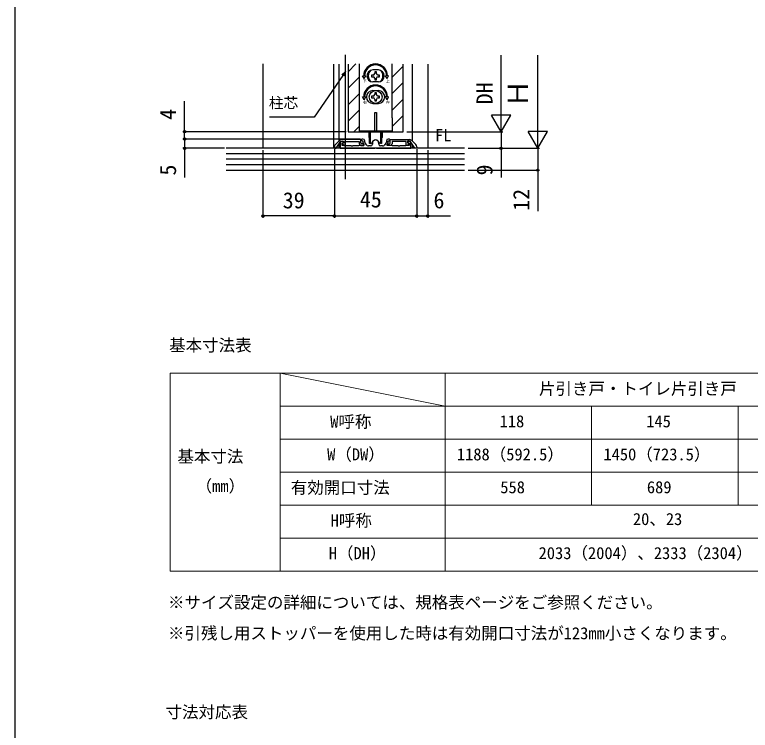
# Model space of a CAD drawing. Units: millimetres, scale not verified. Extents: x -525 to 525, y -783 to 779.
# Drawn here: x -525 to -123.5, y -398.4 to -7.5 of the extents above; entities that cross this region are included whole.
import ezdxf
from ezdxf.enums import TextEntityAlignment as Align

# ---------------------------------------------------------------- set-up
doc = ezdxf.new("R2010")
doc.units = ezdxf.units.MM
doc.header["$LTSCALE"] = 4
doc.layers.add('0-1_TABLE1', color=7, linetype='Continuous', lineweight=18)
for name, color, linetype in [('0-2_USER1', 3, 'Continuous'), ('0-3_YKK_11', 7, 'Continuous'), ('0-5_YKK_12', 2, 'Continuous'), ('0-6_YKK_13', 4, 'Continuous'), ('0-8_YKK_D', 6, 'Continuous'), ('0-9_YKK_ZWAK', 7, 'Continuous'), ('0-A_YSS_K', 3, 'Continuous')]:
    doc.layers.add(name, color=color, linetype=linetype)
doc.styles.add('ＭＳ ゴシック', font='')
doc.styles.get('ＭＳ ゴシック').set_extended_font_data('MS Gothic')

msp = doc.modelspace()

# ---------------------------------------------------------------- linework, layer by layer
at = {"layer": '0-1_TABLE1'}
for p, q in [((-440.095, -203.354), (-50.095, -203.354)), ((-440.095, -203.354), (-440.095, -311.354)), ((-380.095, -203.354), (-290.095, -221.354)), ((-380.095, -203.354), (-380.095, -311.354)), ((-290.095, -203.354), (-290.095, -311.354)), ((-380.095, -221.354), (-50.095, -221.354)), ((-210.095, -221.354), (-210.095, -275.354)), ((-130.095, -221.354), (-130.095, -275.354)), ((-380.095, -239.354), (-50.095, -239.354)), ((-380.095, -257.354), (-50.095, -257.354)), ((-380.095, -275.354), (-50.095, -275.354)), ((-380.095, -293.354), (-50.095, -293.354)), ((-440.095, -311.354), (-50.095, -311.354))]:
    msp.add_line(p, q, dxfattribs=at)
at = {"layer": '0-3_YKK_11'}
for p, q in [((-347.787, -76.184), (-349.915, -78.313)), ((-336.001, -75.598), (-346.373, -75.598)), ((-320, -75.598), (-309.629, -75.598)), ((-308.214, -76.184), (-306.086, -78.313)), ((-347.301, -77.798), (-347.301, -80.4)), ((-333.901, -77.02), (-333.901, -76.4)), ((-332.599, -78.864), (-333.648, -77.684)), ((-330.701, -79.2), (-331.851, -79.2)), ((-329.701, -77.6), (-329.701, -78.2)), ((-326.301, -78.2), (-326.301, -77.6)), ((-324.15, -79.2), (-325.301, -79.2)), ((-322.353, -77.684), (-323.402, -78.864)), ((-322.101, -76.4), (-322.101, -77.02))]:
    msp.add_line(p, q, dxfattribs=at)
for points in [[(-350.501, -79.727), (-350.501, -80.298), (-349.501, -80.298), (-346.901, -76.598), (-345.501, -76.598), (-345.501, -77.506), (-346.169, -77.75), (-345.365, -78.898), (-344.701, -78.898), (-344.701, -76.798), (-337.001, -76.798), (-337.001, -77.981), (-336.084, -78.898), (-334.401, -78.898), (-334.401, -78.098), (-335.47, -78.098), (-336.001, -77.567), (-336.001, -75.598)], [(-334.901, -75.4), (-335.401, -75.4), (-335.901, -75.9), (-335.401, -76.4), (-334.901, -76.4), (-334.901, -77.02)], [(-305.5, -79.727), (-305.5, -80.298), (-306.5, -80.298), (-309.1, -76.598), (-310.5, -76.598), (-310.5, -77.506), (-309.832, -77.75), (-310.637, -78.898), (-311.3, -78.898), (-311.3, -76.798), (-319, -76.798), (-319, -77.981), (-319.917, -78.898), (-321.6, -78.898), (-321.6, -78.098), (-320.532, -78.098), (-320, -77.567), (-320, -75.598)], [(-321.101, -77.02), (-321.101, -76.4), (-320.601, -76.4), (-320.101, -75.9), (-320.601, -75.4), (-321.101, -75.4)], [(-347.301, -80.4), (-328.459, -80.4), (-328.276, -80.28), (-327.726, -80.28), (-327.542, -80.4), (-308.701, -80.4), (-308.701, -77.798)], [(-334.395, -78.349), (-334.239, -78.524), (-334.408, -78.9), (-337.001, -78.9), (-337.26, -79.05), (-337.52, -79.2), (-340.342, -79.2), (-340.526, -79.32), (-341.076, -79.32), (-341.259, -79.2), (-344.081, -79.2), (-344.341, -79.05), (-344.601, -78.9), (-346.301, -78.9), (-346.301, -77.728), (-345.616, -77.479), (-345.958, -76.54), (-346.577, -76.765)], [(-309.424, -76.765), (-310.043, -76.54), (-310.385, -77.479), (-309.701, -77.728), (-309.701, -78.9), (-311.401, -78.9), (-311.66, -79.05), (-311.92, -79.2), (-314.742, -79.2), (-314.926, -79.32), (-315.476, -79.32), (-315.659, -79.2), (-318.481, -79.2), (-318.741, -79.05), (-319.001, -78.9), (-321.593, -78.9), (-321.762, -78.524), (-321.606, -78.349)]]:
    msp.add_lwpolyline(points, dxfattribs=at)
for centre, radius, start, end in [((-346.373, -77.598), 2, 90, 134.99999), ((-334.901, -76.4), 1, 0.00001, 89.99999), ((-328.001, -77.6), 1.7, 359.99999, 180.00001), ((-321.101, -76.4), 1, 90.00001, 179.99999), ((-309.629, -77.598), 2, 45.00001, 90), ((-348.501, -79.727), 2, 135.00001, 180), ((-346.201, -77.798), 1.1, 110.00001, 179.99998), ((-332.901, -77.02), 2, 180.00001, 221.63353), ((-332.901, -77.02), 1, 180.00003, 221.63355), ((-331.851, -78.2), 1, 221.63354, 270), ((-330.701, -78.2), 1, 270.00001, 359.99999), ((-325.301, -78.2), 1, 180.00001, 269.99999), ((-324.15, -78.2), 1, 270, 318.36646), ((-323.101, -77.02), 1, 318.36645, 359.99997), ((-323.101, -77.02), 2, 318.36647, 359.99999), ((-309.801, -77.798), 1.1, 0.00002, 69.99999), ((-307.5, -79.727), 2, 360, 44.99999)]:
    msp.add_arc(centre, radius, start, end, dxfattribs=at)
at = {"layer": '0-5_YKK_12'}
for p, q in [((-344.506, -97.4), (-344.5, -29.41)), ((-389.5, -34.4), (-389.5, -80.4)), ((-351, -34.413), (-351, -80.4)), ((-348, -34.413), (-348, -76.398)), ((-343.001, -38.684), (-338.72, -34.403)), ((-343.001, -34.413), (-343.001, -71.4)), ((-319.001, -41.625), (-313.001, -35.625)), ((-308, -34.413), (-308, -76.399)), ((-299.5, -34.413), (-299.5, -80.4)), ((-343.001, -47.664), (-337.001, -41.664)), ((-319.001, -50.605), (-313.001, -44.605)), ((-343.001, -56.644), (-337.001, -50.644)), ((-319.001, -59.585), (-313.001, -53.585)), ((-343.001, -65.625), (-337.001, -59.625)), ((-319.001, -68.565), (-313.001, -62.565)), ((-339.796, -71.4), (-337.001, -68.605)), ((-348, -78.162), (-348, -80.4)), ((-308, -78.164), (-308, -80.4))]:
    msp.add_line(p, q, dxfattribs=at)
msp.add_lwpolyline([(-343.001, -71.4), (-313.001, -71.4), (-313.001, -34.413)], dxfattribs=at)
at = {"layer": '0-6_YKK_13'}
for p, q in [((-337.001, -34.4), (-337.001, -63.9)), ((-319.001, -63.9), (-319.001, -34.4)), ((-326.501, -37.65), (-329.501, -37.65)), ((-328.441, -38.7), (-328.441, -39.58)), ((-327.561, -38.7), (-328.441, -38.7)), ((-327.561, -39.58), (-327.561, -38.7)), ((-335.117, -40.9), (-334.501, -40.9)), ((-334.251, -42.4), (-335.117, -40.9)), ((-334.251, -42.4), (-333.385, -40.9)), ((-334.001, -40.9), (-333.385, -40.9)), ((-329.321, -40.46), (-330.201, -40.46)), ((-330.201, -40.46), (-330.201, -41.34)), ((-330.201, -41.34), (-329.321, -41.34)), ((-326.501, -44.15), (-329.501, -44.15)), ((-328.441, -42.22), (-328.441, -43.1)), ((-328.441, -43.1), (-327.561, -43.1)), ((-327.561, -43.1), (-327.561, -42.22)), ((-325.801, -40.46), (-326.681, -40.46)), ((-326.681, -41.34), (-325.801, -41.34)), ((-325.801, -41.34), (-325.801, -40.46)), ((-322.001, -40.9), (-322.617, -40.9)), ((-321.751, -42.4), (-322.617, -40.9)), ((-329.321, -51.96), (-330.201, -51.96)), ((-330.201, -51.96), (-330.201, -52.84)), ((-329.501, -48.9), (-326.501, -48.9)), ((-328.441, -50.2), (-328.441, -51.08)), ((-327.561, -50.2), (-328.441, -50.2)), ((-327.561, -51.08), (-327.561, -50.2)), ((-325.801, -51.96), (-326.681, -51.96)), ((-325.801, -52.84), (-325.801, -51.96)), ((-335.117, -52.4), (-334.501, -52.4)), ((-334.251, -53.9), (-335.117, -52.4)), ((-334.251, -53.9), (-333.385, -52.4)), ((-334.001, -52.4), (-333.385, -52.4)), ((-330.201, -52.84), (-329.321, -52.84)), ((-329.501, -55.9), (-326.501, -55.9)), ((-328.441, -53.72), (-328.441, -54.6)), ((-328.441, -54.6), (-327.561, -54.6)), ((-327.561, -54.6), (-327.561, -53.72)), ((-326.681, -52.84), (-325.801, -52.84)), ((-321.751, -53.9), (-322.617, -52.4)), ((-322.001, -52.4), (-322.617, -52.4)), ((-321.751, -53.9), (-320.885, -52.4)), ((-320.885, -52.4), (-321.501, -52.4)), ((-337.001, -63.9), (-337.001, -71.4)), ((-328.501, -60.9), (-327.501, -60.9)), ((-328.501, -71.1), (-328.501, -60.9)), ((-327.501, -60.9), (-327.501, -71.1)), ((-337.001, -70.9), (-319.001, -70.9)), ((-331.501, -74.648), (-331.501, -71.4)), ((-331.251, -77.9), (-331.251, -71.4)), ((-330.851, -77.9), (-330.851, -71.4)), ((-327.501, -71.1), (-328.501, -71.1)), ((-325.151, -77.9), (-325.151, -71.4)), ((-324.501, -71.4), (-324.501, -74.648)), ((-331.253, -74.944), (-331.251, -74.944)), ((-331.251, -74.9), (-331.251, -77.9)), ((-324.751, -77.9), (-324.751, -74.9)), ((-324.751, -74.944), (-324.748, -74.944)), ((-330.851, -77.9), (-331.251, -77.9)), ((-330.851, -77.9), (-330.231, -77.674)), ((-325.151, -77.9), (-325.77, -77.674))]:
    msp.add_line(p, q, dxfattribs=at)
for points in [[(-321.751, -42.4), (-320.885, -40.9), (-321.501, -40.9)], [(-319.001, -63.9), (-319.001, -71.4), (-337.001, -71.4)], [(-324.751, -71.4), (-324.751, -77.9), (-325.151, -77.9)]]:
    msp.add_lwpolyline(points, dxfattribs=at)
msp.add_circle((-328.001, -52.4), 3.5, dxfattribs=at)
for centre, radius, start, end in [((-328.001, -40.9), 6.5, 0, 180), ((-328.001, -40.9), 6, 0, 180), ((-329.501, -40.9), 3.25, 90, 270), ((-328.001, -40.9), 4, 129.83844, 230.16156), ((-329.321, -39.58), 0.88, 270, 0), ((-326.681, -39.58), 0.88, 180, 270), ((-326.501, -40.9), 3.25, 270, 90), ((-328.001, -40.9), 4, 309.83844, 50.16156), ((-329.321, -42.22), 0.88, 0, 90), ((-326.681, -42.22), 0.88, 90, 180), ((-328.001, -52.4), 6.5, 0, 180), ((-328.001, -52.4), 6, 0, 180), ((-329.501, -52.4), 3.5, 90, 270), ((-329.321, -51.08), 0.88, 270, 0), ((-326.681, -51.08), 0.88, 180, 270), ((-326.501, -52.4), 3.5, 270, 90), ((-329.321, -53.72), 0.88, 0, 90), ((-326.681, -53.72), 0.88, 90, 180), ((-331.201, -74.648), 0.3, 180, 260), ((-328.001, -77.9), 2, 16.15012, 163.84988), ((-324.801, -74.648), 0.3, 280, 0), ((-330.402, -77.205), 0.5, 290, 343.84988), ((-325.599, -77.205), 0.5, 196.15012, 250)]:
    msp.add_arc(centre, radius, start, end, dxfattribs=at)
at = {"layer": '0-8_YKK_D'}
for p, q in [((-259.5, -60.9), (-259.5, -29.554)), ((-239.5, -69.9), (-239.5, -29.554)), ((-432.287, -71.4), (-432.287, -54.732)), ((-259.5, -71.4), (-259.5, -53.213)), ((-259.5, -71.4), (-264.75, -62.307)), ((-254.25, -62.307), (-264.75, -62.307)), ((-259.5, -71.4), (-254.25, -62.307)), ((-239.5, -80.4), (-239.5, -62.213)), ((-344.001, -71.4), (-433.287, -71.4)), ((-432.287, -75.4), (-432.287, -71.4)), ((-311.001, -71.4), (-258.5, -71.4)), ((-295.55, -71.4), (-258.5, -71.4)), ((-239.5, -80.4), (-244.75, -71.307)), ((-234.25, -71.307), (-244.75, -71.307)), ((-239.5, -80.4), (-234.25, -71.307)), ((-336.401, -75.4), (-433.287, -75.4)), ((-336.401, -75.4), (-433.287, -75.4)), ((-432.287, -75.4), (-432.287, -77.95)), ((-410.5, -80.4), (-433.287, -80.4)), ((-389.5, -81.4), (-389.5, -118.4)), ((-350.501, -80.998), (-350.501, -118.4)), ((-350.501, -80.998), (-350.501, -118.4)), ((-305.5, -80.998), (-305.5, -118.4)), ((-305.5, -80.998), (-305.5, -118.4)), ((-299.5, -81.4), (-299.5, -118.4)), ((-277.5, -80.4), (-238.5, -80.4)), ((-277.5, -80.4), (-238.5, -80.4)), ((-277.5, -80.4), (-258.5, -80.4)), ((-277.5, -92.4), (-238.5, -92.4)), ((-350.501, -117.4), (-389.5, -117.4)), ((-350.501, -117.4), (-305.5, -117.4))]:
    msp.add_line(p, q, dxfattribs=at)
for points in [[(-344.501, -38.541), (-345.936, -40.649), (-361.508, -63.518), (-385.9, -63.518)], [(-346.501, -40.264), (-344.501, -38.541), (-345.371, -41.033)], [(-259.5, -71.4), (-259.5, -80.4), (-259.5, -96.318)], [(-432.287, -75.4), (-432.287, -80.4), (-432.287, -96.455)], [(-239.5, -80.4), (-239.5, -92.4), (-239.5, -114.759)], [(-305.5, -117.4), (-299.5, -117.4), (-287.132, -117.4)]]:
    msp.add_lwpolyline(points, dxfattribs=at)
for centre in [(-432.287, -71.4), (-432.287, -75.4), (-432.287, -75.4), (-432.287, -80.4), (-259.5, -80.4), (-239.5, -92.4), (-389.5, -117.4), (-350.501, -117.4), (-350.501, -117.4), (-305.5, -117.4), (-305.5, -117.4), (-299.5, -117.4)]:
    msp.add_circle(centre, 0.637, dxfattribs=at)
at = {"layer": '0-9_YKK_ZWAK'}
msp.add_line((-525, 746.6), (-525, -783.4), dxfattribs=at)
at = {"layer": '0-A_YSS_K'}
for p, q in [((-279.5, -80.4), (-409.5, -80.4)), ((-279.5, -83.4), (-409.5, -83.4)), ((-279.5, -86.4), (-409.5, -86.4)), ((-279.5, -89.4), (-409.5, -89.4)), ((-409.5, -92.4), (-308.001, -92.4)), ((-313.201, -92.4), (-279.5, -92.4))]:
    msp.add_line(p, q, dxfattribs=at)

# ---------------------------------------------------------------- texts
at = {"layer": '0-1_TABLE1', "style": 'ＭＳ ゴシック'}
for s, p in [('片引き戸・トイレ片引き戸', (-238.797, -217.007)), ('W呼称', (-352.788, -235.059)), ('118', (-260.297, -234.854)), ('145', (-180.271, -234.854)), ('基本寸法', (-436.175, -254.047)), ('W（DW）', (-354.45, -252.905)), ('1188（592.5）', (-283.641, -252.905)), ('1450（723.5）', (-203.641, -252.905)), ('（mm）', (-426.229, -270.223)), ('有効開口寸法', (-374.317, -271.059)), ('558', (-259.939, -270.854)), ('689', (-179.913, -270.854)), ('H呼称', (-352.533, -289.059)), ('20、23', (-187.533, -288.24)), ('H（DH）', (-353.53, -306.905)), ('2033（2004）、2333（2304）', (-239.027, -306.828))]:
    msp.add_text(s, height=6.598, dxfattribs=at).set_placement(p, align=Align.BOTTOM_LEFT)
at = {"layer": '0-2_USER1', "style": 'ＭＳ ゴシック'}
for s, p in [('FL', (-295.572, -78.581)), ('基本寸法表', (-440.709, -193.312)), ('※サイズ設定の詳細については、規格表ページをご参照ください。', (-441.322, -333.773)), ('※引残し用ストッパーを使用した時は有効開口寸法が123㎜小さくなります。', (-441.322, -350.613)), ('寸法対応表', (-442.669, -393.664))]:
    msp.add_text(s, height=6.598, dxfattribs=at).set_placement(p, align=Align.BOTTOM_LEFT)
at = {"layer": '0-6_YKK_13', "style": 'ＭＳ ゴシック'}
for s, p in [('下', (-335.03, -44.944)), ('上', (-322.356, -45.113)), ('右', (-334.921, -56.468)), ('左', (-322.38, -56.504))]:
    msp.add_text(s, height=1.558, dxfattribs=at).set_placement(p, align=Align.BOTTOM_LEFT)
at = {"layer": '0-8_YKK_D', "style": 'ＭＳ ゴシック'}
for s, height, p in [('DH', 8.798, (-261.5, -56.443)), ('Ｈ', 11, (-241.5, -58.079)), ('4', 8.798, (-434.287, -64.914)), ('5', 8.798, (-434.287, -95.341)), ('9', 8.798, (-261.5, -95.273)), ('12', 8.798, (-241.5, -114.6))]:
    msp.add_text(s, height=height, rotation=90, dxfattribs=at).set_placement(p, align=Align.BOTTOM_LEFT)
for s, height, p in [('柱芯', 5.865, (-386.252, -60.306)), ('45', 8.798, (-336.591, -115.4)), ('39', 8.798, (-378.694, -115.9)), ('6', 8.798, (-296.405, -115.9))]:
    msp.add_text(s, height=height, dxfattribs=at).set_placement(p, align=Align.BOTTOM_LEFT)

doc.saveas('drawing.dxf')
